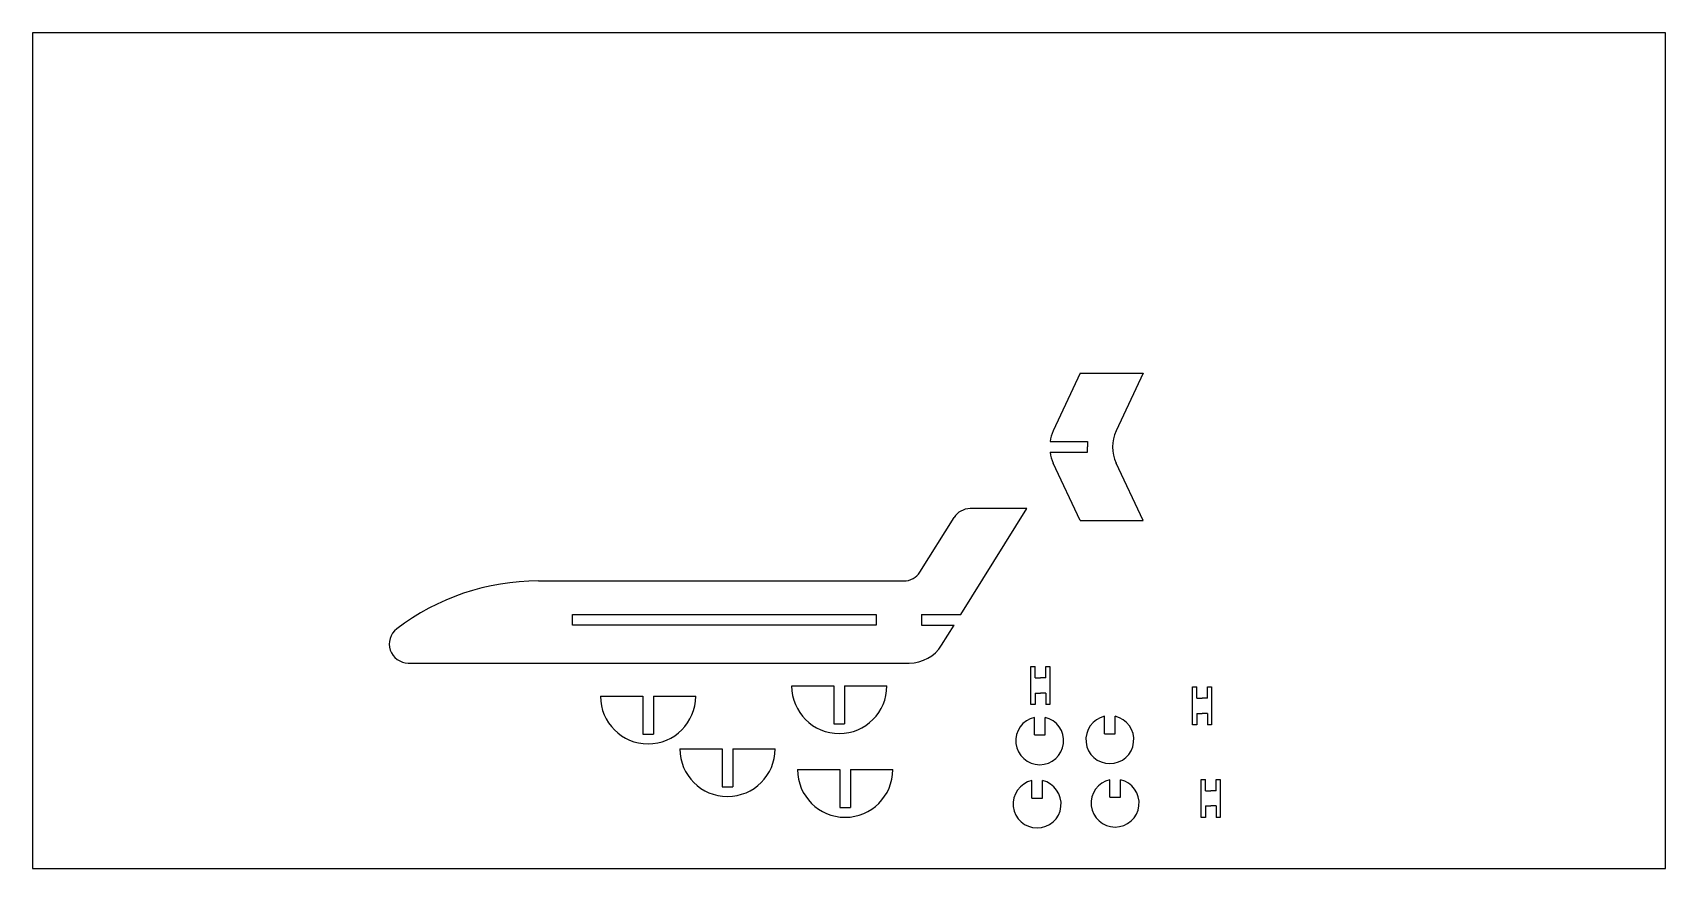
# Model space of a CAD drawing. Extents: x -12 to 418, y 369 to 589.
import ezdxf

# ---------------------------------------------------------------- set-up
doc = ezdxf.new("R2010")
doc.units = 0
doc.header["$MEASUREMENT"] = 0
doc.layers.get('0').update_dxf_attribs({"linetype": 'CONTINUOUS'})

msp = doc.modelspace()

# ---------------------------------------------------------------- linework, layer by layer
for p, q in [((264.29, 498.94), (257.18, 483.78)), ((264.29, 498.94), (280.85, 498.94)), ((280.85, 498.94), (273.74, 483.78)), ((264.29, 460.14), (257.18, 475.29)), ((280.85, 460.14), (273.74, 475.29)), ((222.05, 446.6), (231.05, 460.96)), ((232.81, 435.43), (250.26, 463.3)), ((250.26, 463.3), (235.28, 463.3)), ((235.36, 463.3), (235.28, 463.3)), ((264.29, 460.14), (280.85, 460.14)), ((121.58, 444.26), (189.27, 444.26)), ((189.27, 444.26), (217.82, 444.26)), ((222.44, 435.43), (222.44, 432.63)), ((232.34, 435.43), (232.81, 435.43)), ((227.75, 427.35), (231.06, 432.63)), ((87.31, 422.66), (219.27, 422.66)), ((251.31, 421.72), (252.41, 421.72)), ((251.31, 411.72), (251.31, 421.72)), ((252.41, 418.72), (252.41, 421.72)), ((255.21, 418.72), (255.21, 421.72)), ((255.21, 421.72), (256.31, 421.72)), ((256.31, 421.72), (256.31, 411.72)), ((252.41, 418.72), (253.81, 418.72)), ((255.21, 418.72), (253.81, 418.72)), ((137.93, 413.92), (149.07, 413.92)), ((149.07, 413.92), (149.07, 403.92)), ((151.87, 413.92), (163.01, 413.92)), ((151.87, 413.92), (151.87, 403.92)), ((188.29, 416.65), (199.42, 416.65)), ((199.42, 416.65), (199.42, 406.65)), ((202.22, 416.65), (202.22, 406.65)), ((202.22, 416.65), (213.36, 416.65)), ((252.41, 414.72), (253.81, 414.72)), ((252.41, 414.72), (252.41, 411.72)), ((255.21, 414.72), (253.81, 414.72)), ((255.21, 414.72), (255.21, 411.72)), ((293.88, 416.37), (294.98, 416.37)), ((293.88, 406.37), (293.88, 416.37)), ((294.98, 413.37), (294.98, 416.37)), ((294.98, 413.37), (296.38, 413.37)), ((297.78, 413.37), (296.38, 413.37)), ((297.78, 416.37), (298.88, 416.37)), ((297.78, 413.37), (297.78, 416.37)), ((298.88, 416.37), (298.88, 406.37)), ((252.41, 411.72), (251.31, 411.72)), ((256.31, 411.72), (255.21, 411.72)), ((270.68, 404.03), (270.68, 408.64)), ((273.48, 404.03), (273.48, 408.64)), ((294.98, 409.37), (296.38, 409.37)), ((294.98, 409.37), (294.98, 406.37)), ((297.78, 409.37), (296.38, 409.37)), ((297.78, 409.37), (297.78, 406.37)), ((199.42, 406.65), (202.22, 406.65)), ((252.22, 403.75), (252.22, 408.36)), ((255.02, 403.75), (255.02, 408.36)), ((294.98, 406.37), (293.88, 406.37)), ((298.88, 406.37), (297.78, 406.37)), ((149.07, 403.92), (151.87, 403.92)), ((158.84, 400.07), (169.98, 400.07)), ((169.98, 400.07), (169.98, 390.07)), ((172.78, 400.07), (183.92, 400.07)), ((172.78, 400.07), (172.78, 390.07)), ((252.22, 403.75), (255.02, 403.75)), ((270.68, 404.03), (273.48, 404.03)), ((189.83, 394.59), (200.97, 394.59)), ((200.97, 394.59), (200.97, 384.59)), ((203.77, 394.59), (214.9, 394.59)), ((203.77, 394.59), (203.77, 384.59)), ((251.53, 387.1), (251.53, 391.71)), ((254.33, 387.1), (254.33, 391.71)), ((272.07, 387.33), (272.07, 391.94)), ((274.87, 387.33), (274.87, 391.94)), ((296.17, 392.03), (297.27, 392.03)), ((296.17, 382.03), (296.17, 392.03)), ((297.27, 389.03), (297.27, 392.03)), ((300.07, 392.03), (301.17, 392.03)), ((300.07, 389.03), (300.07, 392.03)), ((301.17, 392.03), (301.17, 382.03)), ((169.98, 390.07), (172.78, 390.07)), ((251.53, 387.1), (254.33, 387.1)), ((272.07, 387.33), (274.87, 387.33)), ((297.27, 389.03), (298.67, 389.03)), ((300.07, 389.03), (298.67, 389.03)), ((200.97, 384.59), (203.77, 384.59)), ((297.27, 385.03), (298.67, 385.03)), ((297.27, 385.03), (297.27, 382.03)), ((300.07, 385.03), (298.67, 385.03)), ((300.07, 385.03), (300.07, 382.03)), ((297.27, 382.03), (296.17, 382.03)), ((301.17, 382.03), (300.07, 382.03))]:
    msp.add_line(p, q)
for points in [[(418.38, 368.61), (418.38, 588.61), (-11.62, 588.61), (-11.62, 368.61)], [(130.52, 435.43), (210.52, 435.43), (210.52, 432.63), (130.52, 432.63)]]:
    msp.add_lwpolyline(points, close=True)
for points in [[(256.33, 480.94), (266.23, 480.94), (266.23, 479.54)], [(256.33, 478.14), (266.23, 478.14), (266.23, 479.54)], [(222.44, 435.43), (232.34, 435.43)], [(222.44, 432.63), (231.06, 432.63)]]:
    msp.add_lwpolyline(points)
for centre, radius, start, end in [((266.23, 479.54), 10, 154.8712, 171.9522), ((282.8, 479.54), 10, 154.8712, 205.1288), ((266.23, 479.54), 10, 188.0478, 205.1288), ((235.28, 458.3), 5, 90, 147.9447), ((121.58, 382.82), 61.44, 90, 127.3919), ((217.82, 449.26), 5, 270, 327.9447), ((87.31, 427.66), 5, 127.3919, 270), ((219.27, 432.66), 10, 270, 327.9447), ((150.47, 413.92), 12.54, 180, 0), ((200.82, 416.65), 12.54, 180, 0), ((272.08, 402.49), 6.31, 102.8198, 77.1802), ((253.62, 402.21), 6.31, 102.8198, 77.1802), ((171.38, 400.07), 12.54, 180, 0), ((202.37, 394.59), 12.54, 180, 0), ((252.93, 385.56), 6.31, 102.8198, 77.1802), ((273.47, 385.79), 6.31, 102.8198, 77.1802)]:
    msp.add_arc(centre, radius, start, end)

doc.saveas('drawing.dxf')
